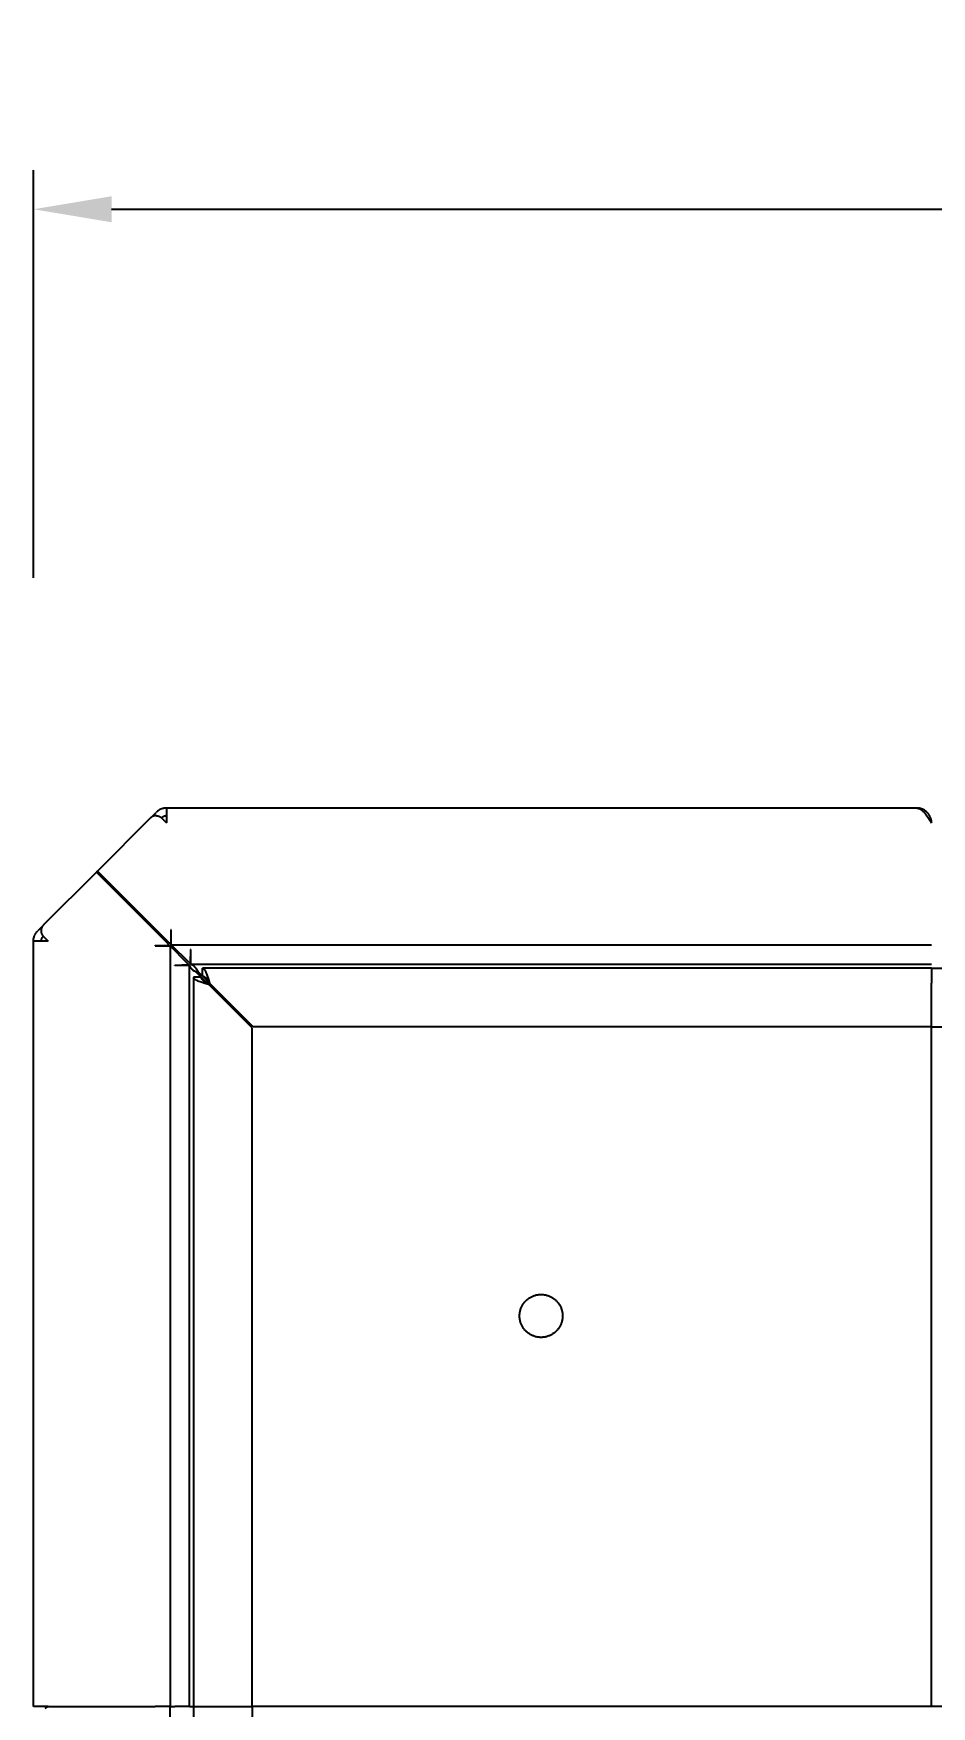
# Model space of a CAD drawing. Header units: millimetres. Extents: x -1480 to 5249, y -840 to 3860.
# Drawn here: x 1159.6 to 1389.6, y 1069.9 to 1498.2 of the extents above; entities that cross this region are included whole.
import ezdxf

# ---------------------------------------------------------------- set-up
doc = ezdxf.new("R2010")
doc.units = ezdxf.units.MM
doc.header["$MEASUREMENT"] = 0
doc.layers.add('Domyslna', color=7, linetype='Continuous', true_color=0x000000)
doc.layers.add('Utwórz2D linie widoczne', color=7, linetype='Continuous', true_color=0x000000)
doc.styles.add('Arial', font='arial.ttf')
doc.dimstyles.new('Millimeter Large', dxfattribs={"dimscale": 10, "dimtxt": 3, "dimasz": 2, "dimexe": 1, "dimexo": 0.5, "dimgap": 1, "dimtad": 1, "dimtoh": 1, "dimdec": 0, "dimzin": 1, "dimdsep": 46, "dimtxsty": 'Arial', "dimcen": 3.5, "dimadec": 0, "dimazin": 0, "dimtfac": 1, "dimtdec": 4, "dimtix": 1, "dimtmove": 1, "dimatfit": 3, "dimfxl": 0, "dimtolj": 1, "dimtzin": 1, "dimarcsym": 0})

# ---------------------------------------------------------------- blocks, each defined once
blk = doc.blocks.new('*D3')
at = {"layer": 'Defpoints', "color": 0}
for p in [(2459.57, 1453.16), (1159.57, 1353.79), (2459.57, 1353.79)]:
    blk.add_point(p, dxfattribs=at)
at = {"layer": 'Domyslna', "color": 0, "lineweight": -2}
for p, q in [((1159.57, 1358.79), (1159.57, 1463.16)), ((2459.57, 1358.79), (2459.57, 1463.16)), ((1179.57, 1453.16), (2439.57, 1453.16))]:
    blk.add_line(p, q, dxfattribs=at)
at = {"layer": 'Domyslna', "color": 0}
for points in [[(1179.57, 1456.49), (1179.57, 1449.82), (1159.57, 1453.16)], [(2439.57, 1449.82), (2439.57, 1456.49), (2459.57, 1453.16)]]:
    blk.add_solid(points, dxfattribs=at)
at = {"layer": 'Domyslna', "color": 0, "insert": (1809.57, 1478.47), "char_height": 30, "attachment_point": 5, "style": 'Arial'}
blk.add_mtext('\\A1;1300', dxfattribs=at)

msp = doc.modelspace()

# ---------------------------------------------------------------- linework, layer by layer
at = {"layer": 'Utwórz2D linie widoczne'}
for p, q in [((1189.71, 1297.47), (1190.99, 1298.75)), ((1190.19, 1297.75), (1190.13, 1297.72)), ((1190.25, 1297.78), (1190.19, 1297.75)), ((1190.32, 1297.8), (1190.25, 1297.78)), ((1190.38, 1297.82), (1190.32, 1297.8)), ((1190.45, 1297.84), (1190.38, 1297.82)), ((1190.51, 1297.86), (1190.45, 1297.84)), ((1190.58, 1297.88), (1190.51, 1297.86)), ((1190.65, 1297.89), (1190.58, 1297.88)), ((1190.72, 1297.9), (1190.65, 1297.89)), ((1190.78, 1297.91), (1190.72, 1297.9)), ((1190.85, 1297.91), (1190.78, 1297.91)), ((1190.92, 1297.92), (1190.85, 1297.91)), ((1190.99, 1297.92), (1190.92, 1297.92)), ((1191.08, 1298.84), (1190.99, 1298.75)), ((1190.99, 1297.92), (1191.06, 1297.92)), ((1191.06, 1297.92), (1191.12, 1297.91)), ((1191.18, 1298.92), (1191.08, 1298.84)), ((1191.12, 1297.91), (1191.19, 1297.91)), ((1191.28, 1299.01), (1191.18, 1298.92)), ((1191.19, 1297.91), (1191.26, 1297.9)), ((1191.26, 1297.9), (1191.33, 1297.89)), ((1191.38, 1299.09), (1191.28, 1299.01)), ((1191.33, 1297.89), (1191.4, 1297.88)), ((1191.48, 1299.16), (1191.38, 1299.09)), ((1191.4, 1297.88), (1191.46, 1297.86)), ((1191.46, 1297.86), (1191.53, 1297.84)), ((1191.59, 1299.24), (1191.48, 1299.16)), ((1191.53, 1297.84), (1191.59, 1297.82)), ((1191.7, 1299.31), (1191.59, 1299.24)), ((1191.59, 1297.82), (1191.66, 1297.8)), ((1191.66, 1297.8), (1191.72, 1297.78)), ((1191.81, 1299.37), (1191.7, 1299.31)), ((1191.72, 1297.78), (1191.78, 1297.75)), ((1191.78, 1297.75), (1191.85, 1297.72)), ((1191.93, 1299.43), (1191.81, 1299.37)), ((1192.04, 1299.49), (1191.93, 1299.43)), ((1192.16, 1299.55), (1192.04, 1299.49)), ((1192.28, 1299.59), (1192.16, 1299.55)), ((1192.4, 1299.64), (1192.28, 1299.59)), ((1192.53, 1299.68), (1192.4, 1299.64)), ((1192.65, 1299.72), (1192.53, 1299.68)), ((1192.78, 1299.75), (1192.65, 1299.72)), ((1192.9, 1299.78), (1192.78, 1299.75)), ((1193.03, 1299.8), (1192.9, 1299.78)), ((1193.01, 1297.73), (1192.96, 1297.71)), ((1193.07, 1297.76), (1193.01, 1297.73)), ((1193.16, 1299.82), (1193.03, 1299.8)), ((1193.13, 1297.78), (1193.07, 1297.76)), ((1193.19, 1297.79), (1193.13, 1297.78)), ((1193.29, 1299.84), (1193.16, 1299.82)), ((1193.25, 1297.81), (1193.19, 1297.79)), ((1193.31, 1297.82), (1193.25, 1297.81)), ((1193.42, 1299.85), (1193.29, 1299.84)), ((1193.37, 1297.83), (1193.31, 1297.82)), ((1193.43, 1297.84), (1193.37, 1297.83)), ((1193.55, 1299.86), (1193.42, 1299.85)), ((1193.49, 1297.85), (1193.43, 1297.84)), ((1193.55, 1297.86), (1193.49, 1297.85)), ((1193.68, 1299.86), (1193.55, 1299.86)), ((1193.61, 1297.86), (1193.55, 1297.86)), ((1193.68, 1297.86), (1193.61, 1297.86)), ((1193.68, 1299.86), (1193.68, 1296.06)), ((1385.77, 1299.86), (1193.68, 1299.86)), ((1385.77, 1299.86), (1385.82, 1299.86)), ((1385.82, 1299.86), (1385.88, 1299.86)), ((1385.88, 1299.86), (1385.93, 1299.85)), ((1385.93, 1299.85), (1385.98, 1299.84)), ((1385.98, 1299.84), (1386.04, 1299.84)), ((1386.14, 1299.84), (1386.01, 1299.85)), ((1386.04, 1299.84), (1386.09, 1299.83)), ((1386.09, 1299.83), (1386.14, 1299.82)), ((1386.27, 1299.83), (1386.14, 1299.84)), ((1386.14, 1299.82), (1386.19, 1299.8)), ((1386.19, 1299.8), (1386.25, 1299.79)), ((1386.25, 1299.79), (1386.32, 1299.76)), ((1386.4, 1299.81), (1386.27, 1299.83)), ((1386.32, 1299.76), (1386.39, 1299.74)), ((1386.39, 1299.74), (1386.46, 1299.71)), ((1386.53, 1299.78), (1386.4, 1299.81)), ((1386.46, 1299.71), (1386.52, 1299.68)), ((1386.52, 1299.68), (1386.59, 1299.64)), ((1386.65, 1299.76), (1386.53, 1299.78)), ((1386.59, 1299.64), (1386.66, 1299.61)), ((1386.78, 1299.72), (1386.65, 1299.76)), ((1386.66, 1299.61), (1386.72, 1299.57)), ((1386.72, 1299.57), (1386.8, 1299.52)), ((1386.9, 1299.69), (1386.78, 1299.72)), ((1386.8, 1299.52), (1386.89, 1299.46)), ((1386.89, 1299.46), (1386.97, 1299.41)), ((1387.03, 1299.65), (1386.9, 1299.69)), ((1386.97, 1299.41), (1387.04, 1299.35)), ((1387.15, 1299.6), (1387.03, 1299.65)), ((1387.04, 1299.35), (1387.12, 1299.28)), ((1387.12, 1299.28), (1387.2, 1299.22)), ((1387.27, 1299.55), (1387.15, 1299.6)), ((1387.2, 1299.22), (1387.32, 1299.11)), ((1387.39, 1299.5), (1387.27, 1299.55)), ((1387.32, 1299.11), (1387.44, 1298.99)), ((1387.51, 1299.44), (1387.39, 1299.5)), ((1387.44, 1298.99), (1387.56, 1298.87)), ((1387.62, 1299.38), (1387.51, 1299.44)), ((1387.56, 1298.87), (1387.67, 1298.75)), ((1387.73, 1299.31), (1387.62, 1299.38)), ((1387.67, 1298.75), (1387.83, 1298.56)), ((1387.84, 1299.24), (1387.73, 1299.31)), ((1387.83, 1298.56), (1387.99, 1298.37)), ((1387.95, 1299.17), (1387.84, 1299.24)), ((1388.06, 1299.1), (1387.95, 1299.17)), ((1387.99, 1298.37), (1388.15, 1298.17)), ((1388.16, 1299.02), (1388.06, 1299.1)), ((1388.15, 1298.17), (1388.39, 1297.85)), ((1388.26, 1298.93), (1388.16, 1299.02)), ((1388.36, 1298.84), (1388.26, 1298.93)), ((1388.45, 1298.75), (1388.36, 1298.84)), ((1388.39, 1297.85), (1388.62, 1297.51)), ((1388.54, 1298.66), (1388.45, 1298.75)), ((1388.63, 1298.56), (1388.54, 1298.66)), ((1388.71, 1298.47), (1388.63, 1298.56)), ((1388.79, 1298.36), (1388.71, 1298.47)), ((1388.87, 1298.26), (1388.79, 1298.36)), ((1388.94, 1298.15), (1388.87, 1298.26)), ((1389.01, 1298.04), (1388.94, 1298.15)), ((1389.08, 1297.93), (1389.01, 1298.04)), ((1389.14, 1297.81), (1389.08, 1297.93)), ((1389.2, 1297.7), (1389.14, 1297.81)), ((1189.57, 1297.33), (1175.98, 1283.74)), ((1189.62, 1297.38), (1189.57, 1297.33)), ((1189.67, 1297.43), (1189.62, 1297.38)), ((1189.73, 1297.47), (1189.67, 1297.43)), ((1189.78, 1297.51), (1189.73, 1297.47)), ((1189.83, 1297.55), (1189.78, 1297.51)), ((1189.89, 1297.59), (1189.83, 1297.55)), ((1189.95, 1297.63), (1189.89, 1297.59)), ((1190.01, 1297.66), (1189.95, 1297.63)), ((1190.07, 1297.69), (1190.01, 1297.66)), ((1190.13, 1297.72), (1190.07, 1297.69)), ((1191.85, 1297.72), (1191.91, 1297.69)), ((1191.91, 1297.69), (1191.97, 1297.66)), ((1191.97, 1297.66), (1192.03, 1297.63)), ((1192.03, 1297.63), (1192.09, 1297.59)), ((1192.09, 1297.59), (1192.14, 1297.55)), ((1192.14, 1297.55), (1192.2, 1297.51)), ((1192.2, 1297.51), (1192.25, 1297.47)), ((1192.25, 1297.47), (1192.3, 1297.43)), ((1192.3, 1297.43), (1192.35, 1297.38)), ((1192.35, 1297.38), (1192.4, 1297.33)), ((1192.45, 1297.38), (1192.4, 1297.33)), ((1192.4, 1297.33), (1193.68, 1296.06)), ((1192.49, 1297.42), (1192.45, 1297.38)), ((1192.54, 1297.46), (1192.49, 1297.42)), ((1192.59, 1297.49), (1192.54, 1297.46)), ((1192.64, 1297.53), (1192.59, 1297.49)), ((1192.69, 1297.56), (1192.64, 1297.53)), ((1192.74, 1297.6), (1192.69, 1297.56)), ((1192.79, 1297.63), (1192.74, 1297.6)), ((1192.85, 1297.66), (1192.79, 1297.63)), ((1192.9, 1297.69), (1192.85, 1297.66)), ((1192.96, 1297.71), (1192.9, 1297.69)), ((1388.62, 1297.51), (1389.1, 1296.79)), ((1389.1, 1296.79), (1389.57, 1296.06)), ((1389.25, 1297.58), (1389.2, 1297.7)), ((1389.3, 1297.46), (1389.25, 1297.58)), ((1389.35, 1297.34), (1389.3, 1297.46)), ((1389.39, 1297.21), (1389.35, 1297.34)), ((1389.43, 1297.09), (1389.39, 1297.21)), ((1389.46, 1296.96), (1389.43, 1297.09)), ((1389.49, 1296.84), (1389.46, 1296.96)), ((1389.52, 1296.71), (1389.49, 1296.84)), ((1389.54, 1296.58), (1389.52, 1296.71)), ((1389.55, 1296.45), (1389.54, 1296.58)), ((1389.56, 1296.32), (1389.55, 1296.45)), ((1389.57, 1296.19), (1389.56, 1296.32)), ((1389.57, 1296.06), (1389.57, 1296.19)), ((1175.7, 1283.45), (1162.1, 1269.86)), ((1175.84, 1283.6), (1175.7, 1283.45)), ((1194.05, 1265.1), (1175.7, 1283.45)), ((1175.84, 1283.6), (1175.98, 1283.74)), ((1194.33, 1265.39), (1175.98, 1283.74)), ((1177.25, 1282.18), (1177.11, 1282.04)), ((1177.25, 1282.18), (1177.39, 1282.32)), ((1160.13, 1267.73), (1160.2, 1267.84)), ((1160.2, 1267.84), (1160.27, 1267.95)), ((1160.27, 1267.95), (1160.35, 1268.05)), ((1160.35, 1268.05), (1160.43, 1268.16)), ((1160.43, 1268.16), (1160.51, 1268.26)), ((1160.51, 1268.26), (1160.6, 1268.35)), ((1160.6, 1268.35), (1160.69, 1268.45)), ((1161.97, 1269.72), (1160.69, 1268.45)), ((1161.53, 1268.65), (1161.52, 1268.58)), ((1161.52, 1268.58), (1161.52, 1268.51)), ((1161.52, 1268.51), (1161.52, 1268.45)), ((1161.52, 1268.45), (1161.52, 1268.38)), ((1161.52, 1268.38), (1161.52, 1268.31)), ((1161.52, 1268.31), (1161.53, 1268.24)), ((1161.54, 1268.79), (1161.53, 1268.72)), ((1161.53, 1268.72), (1161.53, 1268.65)), ((1161.53, 1268.24), (1161.53, 1268.17)), ((1161.53, 1268.17), (1161.54, 1268.11)), ((1161.56, 1268.85), (1161.54, 1268.79)), ((1161.54, 1268.11), (1161.56, 1268.04)), ((1161.57, 1268.92), (1161.56, 1268.85)), ((1161.56, 1268.04), (1161.57, 1267.97)), ((1161.59, 1268.99), (1161.57, 1268.92)), ((1161.57, 1267.97), (1161.59, 1267.91)), ((1161.61, 1269.05), (1161.59, 1268.99)), ((1161.59, 1267.91), (1161.61, 1267.84)), ((1161.63, 1269.12), (1161.61, 1269.05)), ((1161.61, 1267.84), (1161.63, 1267.78)), ((1161.66, 1269.18), (1161.63, 1269.12)), ((1161.63, 1267.78), (1161.66, 1267.71)), ((1161.68, 1269.24), (1161.66, 1269.18)), ((1161.71, 1269.3), (1161.68, 1269.24)), ((1161.74, 1269.37), (1161.71, 1269.3)), ((1161.77, 1269.43), (1161.74, 1269.37)), ((1161.81, 1269.48), (1161.77, 1269.43)), ((1161.84, 1269.54), (1161.81, 1269.48)), ((1161.88, 1269.6), (1161.84, 1269.54)), ((1161.92, 1269.65), (1161.88, 1269.6)), ((1161.96, 1269.71), (1161.92, 1269.65)), ((1162.01, 1269.76), (1161.96, 1269.71)), ((1162.05, 1269.81), (1162.01, 1269.76)), ((1162.1, 1269.86), (1162.05, 1269.81)), ((1194.86, 1268.66), (1194.76, 1268.66)), ((1194.76, 1268.66), (1194.76, 1265.56)), ((1194.86, 1264.86), (1194.86, 1268.66)), ((1159.57, 1265.76), (1159.58, 1265.89)), ((1159.57, 1073.66), (1159.57, 1265.76)), ((1163.37, 1265.76), (1159.57, 1265.76)), ((1159.58, 1266.02), (1159.59, 1266.15)), ((1159.58, 1265.89), (1159.58, 1266.02)), ((1159.59, 1266.15), (1159.61, 1266.28)), ((1159.61, 1266.28), (1159.63, 1266.4)), ((1159.63, 1266.4), (1159.65, 1266.53)), ((1159.65, 1266.53), (1159.68, 1266.66)), ((1159.68, 1266.66), (1159.72, 1266.78)), ((1159.72, 1266.78), (1159.75, 1266.91)), ((1159.75, 1266.91), (1159.79, 1267.03)), ((1159.79, 1267.03), (1159.84, 1267.15)), ((1159.84, 1267.15), (1159.89, 1267.27)), ((1159.89, 1267.27), (1159.94, 1267.39)), ((1159.94, 1267.39), (1160, 1267.51)), ((1160, 1267.51), (1160.06, 1267.62)), ((1160.06, 1267.62), (1160.13, 1267.73)), ((1161.57, 1265.76), (1161.58, 1265.82)), ((1161.58, 1265.94), (1161.59, 1266)), ((1161.58, 1265.88), (1161.58, 1265.94)), ((1161.58, 1265.82), (1161.58, 1265.88)), ((1161.59, 1266), (1161.6, 1266.06)), ((1161.6, 1266.06), (1161.61, 1266.12)), ((1161.61, 1266.12), (1161.63, 1266.18)), ((1161.63, 1266.18), (1161.64, 1266.24)), ((1161.64, 1266.24), (1161.66, 1266.3)), ((1161.66, 1267.71), (1161.68, 1267.65)), ((1161.66, 1266.3), (1161.68, 1266.36)), ((1161.68, 1267.65), (1161.71, 1267.59)), ((1161.68, 1266.36), (1161.7, 1266.42)), ((1161.7, 1266.42), (1161.72, 1266.48)), ((1161.71, 1267.59), (1161.74, 1267.53)), ((1161.72, 1266.48), (1161.75, 1266.53)), ((1161.74, 1267.53), (1161.77, 1267.47)), ((1161.75, 1266.53), (1161.78, 1266.59)), ((1161.77, 1267.47), (1161.81, 1267.41)), ((1161.78, 1266.59), (1161.81, 1266.64)), ((1161.81, 1267.41), (1161.84, 1267.35)), ((1161.81, 1266.64), (1161.84, 1266.69)), ((1161.84, 1267.35), (1161.88, 1267.29)), ((1161.84, 1266.69), (1161.87, 1266.75)), ((1161.87, 1266.75), (1161.9, 1266.8)), ((1161.88, 1267.29), (1161.92, 1267.24)), ((1161.9, 1266.8), (1161.94, 1266.85)), ((1161.92, 1267.24), (1161.96, 1267.18)), ((1161.94, 1266.85), (1161.98, 1266.89)), ((1161.96, 1267.18), (1162.01, 1267.13)), ((1161.98, 1266.89), (1162.02, 1266.94)), ((1162.01, 1267.13), (1162.05, 1267.08)), ((1162.02, 1266.94), (1162.06, 1266.99)), ((1162.05, 1267.08), (1162.1, 1267.03)), ((1162.06, 1266.99), (1162.1, 1267.03)), ((1162.1, 1267.03), (1163.37, 1265.76)), ((1190.77, 1264.58), (1190.77, 1264.68)), ((1190.77, 1264.68), (1193.87, 1264.68)), ((1190.77, 1264.58), (1194.57, 1264.58)), ((1192.57, 1266.86), (1192.29, 1266.86)), ((1192.57, 1266.86), (1192.57, 1267.14)), ((1192.57, 1266.86), (1192.86, 1266.86)), ((1192.57, 1266.86), (1192.57, 1266.58)), ((1192.57, 1264.68), (1192.57, 1264.58)), ((1193.87, 1264.68), (1193.88, 1264.68)), ((1193.88, 1264.68), (1193.89, 1264.68)), ((1193.89, 1264.68), (1193.9, 1264.68)), ((1193.9, 1264.68), (1193.9, 1264.68)), ((1193.9, 1264.68), (1193.91, 1264.68)), ((1193.91, 1264.68), (1193.92, 1264.68)), ((1193.92, 1264.68), (1193.93, 1264.68)), ((1193.93, 1264.68), (1193.94, 1264.69)), ((1193.94, 1264.69), (1193.95, 1264.69)), ((1193.95, 1264.69), (1193.95, 1264.69)), ((1193.95, 1264.69), (1193.96, 1264.69)), ((1193.96, 1264.69), (1193.97, 1264.7)), ((1193.97, 1264.7), (1193.98, 1264.7)), ((1193.98, 1264.7), (1193.99, 1264.7)), ((1193.99, 1264.7), (1193.99, 1264.71)), ((1193.99, 1264.71), (1194, 1264.71)), ((1194, 1264.71), (1194.01, 1264.72)), ((1194.01, 1264.72), (1194.02, 1264.73)), ((1194.01, 1264.72), (1194.01, 1264.72)), ((1194.02, 1264.73), (1194.03, 1264.73)), ((1194.03, 1264.73), (1194.03, 1264.74)), ((1194.03, 1264.74), (1194.04, 1264.74)), ((1194.04, 1264.74), (1194.05, 1264.75)), ((1194.06, 1265.09), (1194.05, 1265.1)), ((1194.05, 1265.1), (1194.05, 1265.1)), ((1194.05, 1264.75), (1194.05, 1264.76)), ((1194.05, 1264.76), (1194.06, 1264.76)), ((1194.06, 1265.08), (1194.06, 1265.09)), ((1194.07, 1265.08), (1194.06, 1265.08)), ((1194.06, 1264.77), (1194.07, 1264.78)), ((1194.06, 1264.76), (1194.06, 1264.77)), ((1194.07, 1265.07), (1194.07, 1265.08)), ((1194.08, 1265.06), (1194.07, 1265.07)), ((1194.07, 1264.78), (1194.08, 1264.79)), ((1194.07, 1264.78), (1194.07, 1264.78)), ((1194.09, 1265.05), (1194.08, 1265.06)), ((1194.08, 1265.06), (1194.08, 1265.06)), ((1194.08, 1264.79), (1194.08, 1264.8)), ((1194.08, 1264.8), (1194.09, 1264.8)), ((1194.09, 1265.04), (1194.09, 1265.05)), ((1194.1, 1265.03), (1194.09, 1265.04)), ((1194.09, 1264.81), (1194.1, 1264.82)), ((1194.09, 1264.8), (1194.09, 1264.81)), ((1194.1, 1265.02), (1194.1, 1265.03)), ((1194.1, 1265.03), (1194.1, 1265.03)), ((1194.11, 1265.01), (1194.1, 1265.02)), ((1194.1, 1264.83), (1194.1, 1264.84)), ((1194.1, 1264.84), (1194.11, 1264.84)), ((1194.1, 1264.82), (1194.1, 1264.83)), ((1194.11, 1265), (1194.11, 1265.01)), ((1194.11, 1264.99), (1194.11, 1265)), ((1194.12, 1264.98), (1194.11, 1264.99)), ((1194.11, 1264.99), (1194.11, 1264.99)), ((1194.11, 1264.87), (1194.12, 1264.88)), ((1194.11, 1264.86), (1194.11, 1264.87)), ((1194.11, 1264.85), (1194.11, 1264.86)), ((1194.11, 1264.84), (1194.11, 1264.85)), ((1194.12, 1264.97), (1194.12, 1264.98)), ((1194.12, 1264.96), (1194.12, 1264.97)), ((1194.12, 1264.95), (1194.12, 1264.96)), ((1194.12, 1264.94), (1194.12, 1264.95)), ((1194.12, 1264.93), (1194.12, 1264.94)), ((1194.12, 1264.94), (1194.12, 1264.94)), ((1194.12, 1264.92), (1194.12, 1264.93)), ((1194.12, 1264.91), (1194.12, 1264.92)), ((1194.12, 1264.9), (1194.12, 1264.91)), ((1194.12, 1264.89), (1194.12, 1264.9)), ((1194.12, 1264.88), (1194.12, 1264.89)), ((1194.12, 1264.88), (1194.12, 1264.88)), ((1194.33, 1265.39), (1194.34, 1265.38)), ((1194.34, 1265.38), (1194.34, 1265.37)), ((1194.34, 1265.37), (1194.35, 1265.37)), ((1194.35, 1265.37), (1194.36, 1265.36)), ((1194.36, 1265.36), (1194.36, 1265.36)), ((1194.36, 1265.36), (1194.37, 1265.35)), ((1194.37, 1265.35), (1194.38, 1265.35)), ((1194.38, 1265.35), (1194.38, 1265.35)), ((1194.38, 1265.35), (1194.39, 1265.34)), ((1194.39, 1265.34), (1194.4, 1265.34)), ((1194.4, 1265.34), (1194.41, 1265.33)), ((1194.41, 1265.33), (1194.42, 1265.33)), ((1194.42, 1265.33), (1194.42, 1265.33)), ((1194.42, 1265.33), (1194.43, 1265.32)), ((1194.43, 1265.32), (1194.44, 1265.32)), ((1194.44, 1265.32), (1194.45, 1265.32)), ((1194.45, 1265.32), (1194.46, 1265.32)), ((1194.46, 1265.32), (1194.46, 1265.32)), ((1194.46, 1265.32), (1194.47, 1265.32)), ((1194.47, 1265.32), (1194.48, 1265.31)), ((1194.48, 1265.31), (1194.49, 1265.31)), ((1194.49, 1265.31), (1194.5, 1265.31)), ((1194.5, 1265.31), (1194.51, 1265.31)), ((1194.52, 1265.31), (1194.51, 1265.31)), ((1194.53, 1265.31), (1194.52, 1265.31)), ((1194.52, 1265.31), (1194.52, 1265.31)), ((1194.54, 1265.32), (1194.53, 1265.31)), ((1194.55, 1265.32), (1194.54, 1265.32)), ((1194.56, 1265.32), (1194.55, 1265.32)), ((1194.57, 1265.32), (1194.56, 1265.32)), ((1194.58, 1265.32), (1194.57, 1265.32)), ((1194.57, 1265.32), (1194.57, 1265.32)), ((1194.57, 1264.86), (1194.86, 1264.86)), ((1194.57, 1264.86), (1194.57, 1264.58)), ((1199.05, 1260.1), (1194.57, 1264.58)), ((1194.57, 1264.58), (1194.57, 1264.56)), ((1194.57, 1264.56), (1194.57, 1069.86)), ((1194.59, 1265.33), (1194.58, 1265.32)), ((1194.6, 1265.33), (1194.59, 1265.33)), ((1194.61, 1265.33), (1194.6, 1265.33)), ((1194.62, 1265.34), (1194.61, 1265.34)), ((1194.61, 1265.34), (1194.61, 1265.33)), ((1194.63, 1265.35), (1194.62, 1265.34)), ((1194.64, 1265.35), (1194.63, 1265.35)), ((1194.65, 1265.36), (1194.64, 1265.35)), ((1194.64, 1265.35), (1194.64, 1265.35)), ((1194.66, 1265.36), (1194.65, 1265.36)), ((1194.67, 1265.37), (1194.66, 1265.37)), ((1194.66, 1265.37), (1194.66, 1265.36)), ((1194.68, 1265.38), (1194.67, 1265.37)), ((1194.69, 1265.39), (1194.68, 1265.39)), ((1194.68, 1265.39), (1194.68, 1265.38)), ((1194.7, 1265.4), (1194.69, 1265.39)), ((1194.71, 1265.41), (1194.7, 1265.41)), ((1194.7, 1265.41), (1194.7, 1265.4)), ((1194.72, 1265.43), (1194.71, 1265.42)), ((1194.71, 1265.42), (1194.71, 1265.41)), ((1194.73, 1265.45), (1194.72, 1265.44)), ((1194.72, 1265.44), (1194.72, 1265.43)), ((1194.72, 1265.43), (1194.72, 1265.43)), ((1194.74, 1265.46), (1194.73, 1265.46)), ((1194.73, 1265.46), (1194.73, 1265.45)), ((1194.75, 1265.49), (1194.74, 1265.48)), ((1194.74, 1265.48), (1194.74, 1265.47)), ((1194.74, 1265.47), (1194.74, 1265.46)), ((1194.76, 1265.54), (1194.75, 1265.53)), ((1194.75, 1265.53), (1194.75, 1265.52)), ((1194.75, 1265.52), (1194.75, 1265.51)), ((1194.75, 1265.51), (1194.75, 1265.5)), ((1194.75, 1265.5), (1194.75, 1265.5)), ((1194.75, 1265.5), (1194.75, 1265.49)), ((1194.76, 1266.86), (1194.86, 1266.86)), ((1194.76, 1265.56), (1194.76, 1265.55)), ((1194.76, 1265.55), (1194.76, 1265.55)), ((1194.76, 1265.55), (1194.76, 1265.54)), ((1199.33, 1260.39), (1194.86, 1264.86)), ((1194.86, 1264.86), (1389.57, 1264.86)), ((1199.86, 1263.66), (1199.76, 1263.66)), ((1199.76, 1263.66), (1199.76, 1260.56)), ((1199.86, 1259.86), (1199.86, 1263.66)), ((1195.77, 1259.58), (1195.77, 1259.68)), ((1195.77, 1259.68), (1198.87, 1259.68)), ((1199.57, 1259.58), (1195.77, 1259.58)), ((1197.57, 1259.58), (1197.57, 1259.65)), ((1199.57, 1259.65), (1197.57, 1259.65)), ((1198.87, 1259.68), (1198.88, 1259.68)), ((1198.88, 1259.68), (1198.89, 1259.68)), ((1198.89, 1259.68), (1198.9, 1259.68)), ((1198.9, 1259.68), (1198.9, 1259.68)), ((1198.9, 1259.68), (1198.91, 1259.68)), ((1198.91, 1259.68), (1198.92, 1259.68)), ((1198.92, 1259.68), (1198.93, 1259.68)), ((1198.93, 1259.68), (1198.94, 1259.69)), ((1198.94, 1259.69), (1198.95, 1259.69)), ((1198.95, 1259.69), (1198.95, 1259.69)), ((1198.95, 1259.69), (1198.96, 1259.69)), ((1198.96, 1259.69), (1198.97, 1259.7)), ((1198.97, 1259.7), (1198.98, 1259.7)), ((1198.98, 1259.7), (1198.99, 1259.7)), ((1198.99, 1259.7), (1198.99, 1259.71)), ((1198.99, 1259.71), (1199, 1259.71)), ((1199, 1259.71), (1199.01, 1259.72)), ((1199.01, 1259.72), (1199.02, 1259.73)), ((1199.01, 1259.72), (1199.01, 1259.72)), ((1199.02, 1259.73), (1199.03, 1259.73)), ((1199.03, 1259.73), (1199.03, 1259.74)), ((1199.03, 1259.74), (1199.04, 1259.74)), ((1199.04, 1259.74), (1199.05, 1259.75)), ((1199.05, 1260.1), (1199.05, 1260.1)), ((1199.05, 1260.1), (1199.06, 1260.09)), ((1199.05, 1259.75), (1199.05, 1259.76)), ((1199.05, 1259.76), (1199.06, 1259.76)), ((1199.06, 1260.09), (1199.06, 1260.08)), ((1199.06, 1260.08), (1199.07, 1260.08)), ((1199.06, 1259.77), (1199.07, 1259.78)), ((1199.06, 1259.76), (1199.06, 1259.77)), ((1199.07, 1260.08), (1199.07, 1260.07)), ((1199.07, 1260.07), (1199.08, 1260.06)), ((1199.07, 1259.78), (1199.08, 1259.79)), ((1199.07, 1259.78), (1199.07, 1259.78)), ((1199.08, 1260.06), (1199.08, 1260.06)), ((1199.08, 1260.06), (1199.09, 1260.05)), ((1199.08, 1259.79), (1199.08, 1259.8)), ((1199.08, 1259.8), (1199.09, 1259.8)), ((1199.09, 1260.05), (1199.09, 1260.04)), ((1199.09, 1260.04), (1199.1, 1260.03)), ((1199.09, 1259.81), (1199.1, 1259.82)), ((1199.09, 1259.8), (1199.09, 1259.81)), ((1199.1, 1260.03), (1199.1, 1260.03)), ((1199.1, 1260.03), (1199.1, 1260.02)), ((1199.1, 1260.02), (1199.11, 1260.01)), ((1199.1, 1259.83), (1199.1, 1259.84)), ((1199.1, 1259.84), (1199.11, 1259.84)), ((1199.1, 1259.82), (1199.1, 1259.83)), ((1199.11, 1260.01), (1199.11, 1260)), ((1199.11, 1260), (1199.11, 1259.99)), ((1199.11, 1259.99), (1199.11, 1259.99)), ((1199.11, 1259.99), (1199.12, 1259.98)), ((1199.11, 1259.87), (1199.12, 1259.88)), ((1199.11, 1259.86), (1199.11, 1259.87)), ((1199.11, 1259.85), (1199.11, 1259.86)), ((1199.11, 1259.84), (1199.11, 1259.85)), ((1199.12, 1259.98), (1199.12, 1259.97)), ((1199.12, 1259.97), (1199.12, 1259.96)), ((1199.12, 1259.96), (1199.12, 1259.95)), ((1199.12, 1259.95), (1199.12, 1259.94)), ((1199.12, 1259.94), (1199.12, 1259.94)), ((1199.12, 1259.94), (1199.12, 1259.93)), ((1199.12, 1259.92), (1199.12, 1259.93)), ((1199.12, 1259.91), (1199.12, 1259.92)), ((1199.12, 1259.9), (1199.12, 1259.91)), ((1199.12, 1259.89), (1199.12, 1259.9)), ((1199.12, 1259.88), (1199.12, 1259.89)), ((1199.12, 1259.88), (1199.12, 1259.88)), ((1199.33, 1260.39), (1199.34, 1260.38)), ((1199.34, 1260.38), (1199.34, 1260.37)), ((1199.34, 1260.37), (1199.35, 1260.37)), ((1199.35, 1260.37), (1199.36, 1260.36)), ((1199.36, 1260.36), (1199.36, 1260.36)), ((1199.36, 1260.36), (1199.37, 1260.35)), ((1199.37, 1260.35), (1199.38, 1260.35)), ((1199.38, 1260.35), (1199.38, 1260.35)), ((1199.38, 1260.35), (1199.39, 1260.34)), ((1199.39, 1260.34), (1199.4, 1260.34)), ((1199.4, 1260.34), (1199.41, 1260.33)), ((1199.41, 1260.33), (1199.42, 1260.33)), ((1199.42, 1260.33), (1199.42, 1260.33)), ((1199.42, 1260.33), (1199.43, 1260.32)), ((1199.43, 1260.32), (1199.44, 1260.32)), ((1199.44, 1260.32), (1199.45, 1260.32)), ((1199.45, 1260.32), (1199.46, 1260.32)), ((1199.46, 1260.32), (1199.46, 1260.32)), ((1199.46, 1260.32), (1199.47, 1260.32)), ((1199.47, 1260.32), (1199.48, 1260.31)), ((1199.48, 1260.31), (1199.49, 1260.31)), ((1199.49, 1260.31), (1199.5, 1260.31)), ((1199.5, 1260.31), (1199.51, 1260.31)), ((1199.52, 1260.31), (1199.51, 1260.31)), ((1199.53, 1260.31), (1199.52, 1260.31)), ((1199.52, 1260.31), (1199.52, 1260.31)), ((1199.54, 1260.32), (1199.53, 1260.31)), ((1199.55, 1260.32), (1199.54, 1260.32)), ((1199.56, 1260.32), (1199.55, 1260.32)), ((1199.57, 1260.32), (1199.56, 1260.32)), ((1199.58, 1260.32), (1199.57, 1260.32)), ((1199.57, 1260.32), (1199.57, 1260.32)), ((1199.57, 1259.58), (1199.57, 1259.65)), ((1199.57, 1069.86), (1199.57, 1259.58)), ((1199.59, 1260.33), (1199.58, 1260.32)), ((1199.58, 1259.46), (1199.59, 1259.44)), ((1199.6, 1260.33), (1199.59, 1260.33)), ((1199.59, 1259.44), (1199.59, 1259.42)), ((1199.59, 1259.42), (1199.6, 1259.4)), ((1199.61, 1260.33), (1199.6, 1260.33)), ((1199.6, 1259.4), (1199.6, 1259.37)), ((1199.6, 1259.37), (1199.61, 1259.35)), ((1199.62, 1260.34), (1199.61, 1260.34)), ((1199.61, 1260.34), (1199.61, 1260.33)), ((1199.61, 1259.35), (1199.62, 1259.33)), ((1199.63, 1260.35), (1199.62, 1260.34)), ((1199.62, 1259.33), (1199.62, 1259.31)), ((1199.62, 1259.31), (1199.63, 1259.28)), ((1199.64, 1260.35), (1199.63, 1260.35)), ((1199.63, 1259.28), (1199.64, 1259.26)), ((1199.65, 1260.36), (1199.64, 1260.35)), ((1199.64, 1260.35), (1199.64, 1260.35)), ((1199.64, 1259.26), (1199.65, 1259.24)), ((1199.66, 1260.36), (1199.65, 1260.36)), ((1199.65, 1259.24), (1199.66, 1259.21)), ((1199.67, 1260.37), (1199.66, 1260.37)), ((1199.66, 1260.37), (1199.66, 1260.36)), ((1199.66, 1259.21), (1199.67, 1259.19)), ((1199.68, 1260.38), (1199.67, 1260.37)), ((1199.67, 1259.19), (1199.69, 1259.17)), ((1199.69, 1260.39), (1199.68, 1260.39)), ((1199.68, 1260.39), (1199.68, 1260.38)), ((1199.7, 1260.4), (1199.69, 1260.39)), ((1199.71, 1260.41), (1199.7, 1260.41)), ((1199.7, 1260.41), (1199.7, 1260.4)), ((1199.72, 1260.43), (1199.71, 1260.42)), ((1199.71, 1260.42), (1199.71, 1260.41)), ((1199.73, 1260.45), (1199.72, 1260.44)), ((1199.72, 1260.44), (1199.72, 1260.43)), ((1199.72, 1260.43), (1199.72, 1260.43)), ((1199.74, 1260.46), (1199.73, 1260.46)), ((1199.73, 1260.46), (1199.73, 1260.45)), ((1199.75, 1260.49), (1199.74, 1260.48)), ((1199.74, 1260.48), (1199.74, 1260.47)), ((1199.74, 1260.47), (1199.74, 1260.46)), ((1199.76, 1260.54), (1199.75, 1260.53)), ((1199.75, 1260.53), (1199.75, 1260.52)), ((1199.75, 1260.52), (1199.75, 1260.51)), ((1199.75, 1260.51), (1199.75, 1260.5)), ((1199.75, 1260.5), (1199.75, 1260.5)), ((1199.75, 1260.5), (1199.75, 1260.49)), ((1199.76, 1260.56), (1199.76, 1260.55)), ((1199.76, 1260.55), (1199.76, 1260.55)), ((1199.76, 1260.55), (1199.76, 1260.54)), ((1199.86, 1261.86), (1199.79, 1261.86)), ((1199.79, 1259.86), (1199.79, 1261.86)), ((1199.86, 1259.86), (1199.79, 1259.86)), ((1389.57, 1259.86), (1199.86, 1259.86)), ((1199.97, 1259.85), (1199.99, 1259.85)), ((1199.99, 1259.85), (1200.02, 1259.84)), ((1200.02, 1259.84), (1200.04, 1259.84)), ((1200.04, 1259.84), (1200.06, 1259.83)), ((1200.06, 1259.83), (1200.08, 1259.82)), ((1200.08, 1259.82), (1200.11, 1259.82)), ((1200.11, 1259.82), (1200.13, 1259.81)), ((1200.13, 1259.81), (1200.15, 1259.8)), ((1200.15, 1259.8), (1200.17, 1259.79)), ((1200.17, 1259.79), (1200.2, 1259.78)), ((1200.2, 1259.78), (1200.22, 1259.77)), ((1200.22, 1259.77), (1200.24, 1259.76)), ((1200.24, 1259.76), (1200.26, 1259.75)), ((1200.26, 1259.75), (1200.29, 1259.73)), ((1200.29, 1259.73), (1200.31, 1259.72)), ((1200.31, 1259.72), (1200.33, 1259.71)), ((1200.33, 1259.71), (1200.36, 1259.69)), ((1200.36, 1259.69), (1200.38, 1259.67)), ((1200.38, 1259.67), (1200.41, 1259.66)), ((1200.41, 1259.66), (1200.43, 1259.64)), ((1200.43, 1259.64), (1200.46, 1259.62)), ((1200.46, 1259.62), (1200.48, 1259.6)), ((1200.48, 1259.6), (1200.53, 1259.56)), ((1200.53, 1259.56), (1200.58, 1259.52)), ((1200.58, 1259.52), (1200.62, 1259.47)), ((1200.62, 1259.47), (1200.67, 1259.43)), ((1200.67, 1259.43), (1200.71, 1259.38)), ((1200.71, 1259.38), (1200.77, 1259.32)), ((1200.77, 1259.32), (1200.82, 1259.26)), ((1200.82, 1259.26), (1200.87, 1259.2)), ((1200.87, 1259.2), (1200.92, 1259.14)), ((1199.69, 1259.17), (1199.7, 1259.15)), ((1199.7, 1259.15), (1199.71, 1259.13)), ((1199.71, 1259.13), (1199.73, 1259.1)), ((1199.73, 1259.1), (1199.74, 1259.08)), ((1199.74, 1259.08), (1199.76, 1259.05)), ((1199.76, 1259.05), (1199.78, 1259.03)), ((1199.78, 1259.03), (1199.8, 1259)), ((1199.8, 1259), (1199.82, 1258.98)), ((1199.82, 1258.98), (1199.84, 1258.95)), ((1199.84, 1258.95), (1199.88, 1258.9)), ((1199.88, 1258.9), (1199.92, 1258.86)), ((1199.92, 1258.86), (1199.96, 1258.81)), ((1199.96, 1258.81), (1200.01, 1258.77)), ((1200.01, 1258.77), (1200.05, 1258.72)), ((1200.05, 1258.72), (1200.11, 1258.67)), ((1200.11, 1258.67), (1200.17, 1258.61)), ((1200.17, 1258.61), (1200.24, 1258.56)), ((1200.24, 1258.56), (1200.3, 1258.51)), ((1200.3, 1258.51), (1200.43, 1258.41)), ((1200.43, 1258.41), (1200.56, 1258.32)), ((1200.56, 1258.32), (1200.76, 1258.18)), ((1200.57, 1256.57), (1200.57, 1069.86)), ((1202.57, 1256.57), (1200.57, 1256.57)), ((1200.57, 1256.57), (1200.57, 1256.57)), ((1200.57, 1256.57), (1200.57, 1256.56)), ((1200.57, 1256.56), (1200.57, 1256.55)), ((1200.57, 1256.55), (1200.57, 1256.54)), ((1200.57, 1256.54), (1200.58, 1256.53)), ((1200.58, 1256.53), (1200.58, 1256.51)), ((1200.58, 1256.51), (1200.58, 1256.5)), ((1200.58, 1256.5), (1200.58, 1256.49)), ((1200.58, 1256.49), (1200.59, 1256.48)), ((1200.59, 1256.48), (1200.59, 1256.46)), ((1200.59, 1256.46), (1200.59, 1256.45)), ((1200.59, 1256.45), (1200.6, 1256.44)), ((1200.6, 1256.44), (1200.6, 1256.43)), ((1200.6, 1256.43), (1200.61, 1256.42)), ((1200.61, 1256.42), (1200.61, 1256.41)), ((1200.61, 1256.41), (1200.62, 1256.39)), ((1200.62, 1256.39), (1200.62, 1256.38)), ((1200.62, 1256.38), (1200.63, 1256.37)), ((1200.63, 1256.37), (1200.64, 1256.36)), ((1200.64, 1256.36), (1200.65, 1256.34)), ((1200.65, 1256.34), (1200.66, 1256.33)), ((1200.66, 1256.33), (1200.67, 1256.32)), ((1200.67, 1256.32), (1200.67, 1256.31)), ((1200.67, 1256.31), (1200.68, 1256.29)), ((1200.68, 1256.29), (1200.69, 1256.28)), ((1200.69, 1256.28), (1200.7, 1256.27)), ((1200.7, 1256.27), (1200.72, 1256.26)), ((1200.72, 1256.26), (1200.74, 1256.24)), ((1200.74, 1256.24), (1200.76, 1256.21)), ((1200.76, 1258.18), (1201.37, 1257.78)), ((1200.76, 1256.21), (1200.78, 1256.19)), ((1200.78, 1256.19), (1200.82, 1256.16)), ((1200.82, 1256.16), (1200.86, 1256.13)), ((1200.86, 1256.13), (1200.89, 1256.1)), ((1200.89, 1256.1), (1200.93, 1256.07)), ((1200.92, 1259.14), (1201.02, 1259.01)), ((1200.93, 1256.07), (1200.97, 1256.04)), ((1200.97, 1256.04), (1201.01, 1256.02)), ((1201.01, 1256.02), (1201.05, 1255.99)), ((1201.02, 1259.01), (1201.12, 1258.88)), ((1201.05, 1255.99), (1201.09, 1255.97)), ((1201.09, 1255.97), (1201.18, 1255.92)), ((1201.12, 1258.88), (1201.26, 1258.68)), ((1201.18, 1255.92), (1201.26, 1255.87)), ((1201.26, 1258.68), (1201.66, 1258.06)), ((1201.26, 1255.87), (1201.35, 1255.83)), ((1201.35, 1255.83), (1201.43, 1255.79)), ((1203.76, 1255.39), (1201.37, 1257.78)), ((1201.43, 1255.79), (1201.57, 1255.73)), ((1201.57, 1255.73), (1201.7, 1255.67)), ((1204.02, 1255.7), (1201.66, 1258.06)), ((1201.7, 1255.67), (1201.97, 1255.56)), ((1201.97, 1255.56), (1202.24, 1255.46)), ((1202.24, 1255.46), (1202.51, 1255.36)), ((1202.51, 1255.36), (1203.44, 1255.06)), ((1202.57, 1256.56), (1202.57, 1256.57)), ((1202.57, 1256.55), (1202.57, 1256.56)), ((1202.57, 1256.54), (1202.57, 1256.55)), ((1202.57, 1256.52), (1202.57, 1256.54)), ((1202.57, 1256.51), (1202.57, 1256.52)), ((1202.57, 1256.5), (1202.57, 1256.51)), ((1202.58, 1256.49), (1202.57, 1256.5)), ((1202.58, 1256.48), (1202.58, 1256.49)), ((1202.58, 1256.45), (1202.58, 1256.48)), ((1202.59, 1256.43), (1202.58, 1256.45)), ((1202.59, 1256.4), (1202.59, 1256.43)), ((1202.6, 1256.38), (1202.59, 1256.4)), ((1202.6, 1256.35), (1202.6, 1256.38)), ((1202.61, 1256.33), (1202.6, 1256.35)), ((1202.61, 1256.39), (1202.7, 1256.27)), ((1202.62, 1256.31), (1202.61, 1256.33)), ((1202.63, 1256.28), (1202.62, 1256.31)), ((1202.64, 1256.26), (1202.63, 1256.28)), ((1202.65, 1256.24), (1202.64, 1256.26)), ((1202.66, 1256.21), (1202.65, 1256.24)), ((1202.67, 1256.19), (1202.66, 1256.21)), ((1202.69, 1256.16), (1202.67, 1256.19)), ((1202.7, 1256.14), (1202.69, 1256.16)), ((1202.7, 1256.27), (1202.8, 1256.16)), ((1202.72, 1256.11), (1202.7, 1256.14)), ((1202.73, 1256.08), (1202.72, 1256.11)), ((1202.75, 1256.06), (1202.73, 1256.08)), ((1202.77, 1256.03), (1202.75, 1256.06)), ((1202.79, 1256), (1202.77, 1256.03)), ((1202.81, 1255.98), (1202.79, 1256)), ((1202.8, 1256.16), (1202.9, 1256.05)), ((1202.83, 1255.95), (1202.81, 1255.98)), ((1202.85, 1255.93), (1202.83, 1255.95)), ((1389.57, 1258.86), (1202.85, 1258.86)), ((1202.85, 1258.86), (1202.86, 1258.86)), ((1202.85, 1256.86), (1202.85, 1258.86)), ((1202.85, 1256.86), (1202.88, 1256.86)), ((1202.89, 1255.88), (1202.85, 1255.93)), ((1202.86, 1258.86), (1202.87, 1258.86)), ((1202.87, 1258.86), (1202.88, 1258.86)), ((1202.88, 1258.86), (1202.89, 1258.86)), ((1202.88, 1256.86), (1202.9, 1256.86)), ((1202.89, 1258.86), (1202.9, 1258.85)), ((1202.94, 1255.83), (1202.89, 1255.88)), ((1202.9, 1258.85), (1202.92, 1258.85)), ((1202.9, 1256.86), (1202.93, 1256.85)), ((1202.9, 1256.05), (1203.01, 1255.94)), ((1202.92, 1258.85), (1202.93, 1258.85)), ((1202.93, 1258.85), (1202.94, 1258.85)), ((1202.93, 1256.85), (1202.95, 1256.85)), ((1202.94, 1258.85), (1202.95, 1258.84)), ((1202.98, 1255.79), (1202.94, 1255.83)), ((1202.95, 1258.84), (1202.96, 1258.84)), ((1202.95, 1256.85), (1202.97, 1256.85)), ((1202.96, 1258.84), (1202.98, 1258.84)), ((1202.97, 1256.85), (1203, 1256.84)), ((1202.98, 1258.84), (1202.99, 1258.83)), ((1203.04, 1255.73), (1202.98, 1255.79)), ((1202.99, 1258.83), (1203, 1258.83)), ((1203, 1258.83), (1203.01, 1258.82)), ((1203, 1256.84), (1203.02, 1256.84)), ((1203.01, 1258.82), (1203.02, 1258.82)), ((1203.01, 1255.94), (1203.11, 1255.84)), ((1203.02, 1258.82), (1203.03, 1258.81)), ((1203.02, 1256.84), (1203.05, 1256.83)), ((1203.03, 1258.81), (1203.05, 1258.81)), ((1203.16, 1256.73), (1203.04, 1256.82)), ((1203.1, 1255.67), (1203.04, 1255.73)), ((1203.05, 1258.81), (1203.06, 1258.8)), ((1203.05, 1256.83), (1203.07, 1256.83)), ((1203.06, 1258.8), (1203.07, 1258.79)), ((1203.07, 1258.79), (1203.09, 1258.78)), ((1203.07, 1256.83), (1203.09, 1256.82)), ((1203.09, 1258.78), (1203.1, 1258.77)), ((1203.09, 1256.82), (1203.12, 1256.81)), ((1203.1, 1258.77), (1203.11, 1258.76)), ((1203.16, 1255.62), (1203.1, 1255.67)), ((1203.11, 1258.76), (1203.12, 1258.75)), ((1203.11, 1255.84), (1203.23, 1255.74)), ((1203.12, 1258.75), (1203.14, 1258.74)), ((1203.12, 1256.81), (1203.14, 1256.8)), ((1203.14, 1258.74), (1203.15, 1258.73)), ((1203.14, 1256.8), (1203.17, 1256.79)), ((1203.15, 1258.73), (1203.16, 1258.72)), ((1203.16, 1258.72), (1203.17, 1258.71)), ((1203.27, 1256.63), (1203.16, 1256.73)), ((1203.23, 1255.56), (1203.16, 1255.62)), ((1203.17, 1258.71), (1203.19, 1258.69)), ((1203.17, 1256.79), (1203.19, 1256.78)), ((1203.19, 1258.69), (1203.21, 1258.67)), ((1203.19, 1256.78), (1203.21, 1256.77)), ((1203.21, 1258.67), (1203.24, 1258.65)), ((1203.21, 1256.77), (1203.24, 1256.76)), ((1203.23, 1255.74), (1203.34, 1255.65)), ((1203.36, 1255.46), (1203.23, 1255.56)), ((1203.24, 1258.65), (1203.27, 1258.61)), ((1203.24, 1256.76), (1203.26, 1256.74)), ((1203.26, 1256.74), (1203.29, 1256.73)), ((1203.27, 1258.61), (1203.3, 1258.57)), ((1203.38, 1256.53), (1203.27, 1256.63)), ((1203.29, 1256.73), (1203.32, 1256.71)), ((1203.3, 1258.57), (1203.33, 1258.54)), ((1203.32, 1256.71), (1203.35, 1256.69)), ((1203.33, 1258.54), (1203.36, 1258.5)), ((1203.34, 1255.65), (1203.46, 1255.56)), ((1203.35, 1256.69), (1203.37, 1256.68)), ((1203.36, 1258.5), (1203.38, 1258.46)), ((1203.49, 1255.36), (1203.36, 1255.46)), ((1203.37, 1256.68), (1203.4, 1256.66)), ((1203.38, 1258.46), (1203.41, 1258.42)), ((1203.48, 1256.42), (1203.38, 1256.53)), ((1203.4, 1256.66), (1203.43, 1256.64)), ((1203.41, 1258.42), (1203.44, 1258.38)), ((1203.43, 1256.64), (1203.45, 1256.62)), ((1203.44, 1258.38), (1203.46, 1258.34)), ((1203.44, 1255.06), (1204.37, 1254.77)), ((1203.45, 1256.62), (1203.48, 1256.6)), ((1203.46, 1258.34), (1203.51, 1258.25)), ((1203.46, 1255.56), (1203.58, 1255.48)), ((1203.48, 1256.6), (1203.5, 1256.58)), ((1203.59, 1256.31), (1203.48, 1256.42)), ((1203.67, 1255.23), (1203.49, 1255.36)), ((1203.5, 1256.58), (1203.55, 1256.54)), ((1203.51, 1258.25), (1203.56, 1258.17)), ((1203.55, 1256.54), (1203.6, 1256.49)), ((1203.56, 1258.17), (1203.6, 1258.08)), ((1203.58, 1255.48), (1203.71, 1255.4)), ((1203.68, 1256.2), (1203.59, 1256.31)), ((1203.6, 1258.08), (1203.64, 1258)), ((1203.6, 1256.49), (1203.64, 1256.45)), ((1203.64, 1258), (1203.7, 1257.86)), ((1203.64, 1256.45), (1203.7, 1256.39)), ((1203.85, 1255.11), (1203.67, 1255.23)), ((1203.78, 1256.09), (1203.68, 1256.2)), ((1203.7, 1257.86), (1203.76, 1257.73)), ((1203.7, 1256.39), (1203.76, 1256.33)), ((1203.71, 1255.4), (1203.84, 1255.32)), ((1203.76, 1257.73), (1203.87, 1257.46)), ((1203.76, 1256.33), (1203.81, 1256.27)), ((1203.87, 1255.97), (1203.78, 1256.09)), ((1203.81, 1256.27), (1203.87, 1256.2)), ((1203.84, 1255.32), (1203.97, 1255.25)), ((1204.37, 1254.77), (1203.85, 1255.11)), ((1203.87, 1257.46), (1203.97, 1257.19)), ((1203.87, 1256.2), (1203.97, 1256.07)), ((1203.95, 1255.85), (1203.87, 1255.97)), ((1204.03, 1255.72), (1203.95, 1255.85)), ((1203.97, 1257.19), (1204.07, 1256.91)), ((1203.97, 1256.07), (1204.07, 1255.94)), ((1203.97, 1255.25), (1204.1, 1255.18)), ((1204.11, 1255.59), (1204.03, 1255.72)), ((1204.07, 1256.91), (1204.37, 1255.99)), ((1204.07, 1255.94), (1204.22, 1255.72)), ((1204.1, 1255.18), (1204.23, 1255.12)), ((1204.18, 1255.46), (1204.11, 1255.59)), ((1204.25, 1255.33), (1204.18, 1255.46)), ((1204.22, 1255.72), (1204.65, 1255.06)), ((1204.23, 1255.12), (1204.37, 1255.06)), ((1204.31, 1255.19), (1204.25, 1255.33)), ((1204.37, 1255.06), (1204.31, 1255.19)), ((1204.37, 1255.99), (1204.65, 1255.06)), ((1215.85, 1243.86), (1204.65, 1255.06)), ((1389.57, 1258.86), (1389.57, 1255.06)), ((1389.57, 1258.86), (1809.57, 1258.86)), ((1389.57, 1243.86), (1389.57, 1255.06)), ((1215.57, 1243.57), (1204.37, 1254.77)), ((1215.57, 1069.86), (1215.57, 1243.57)), ((1389.57, 1243.86), (1215.85, 1243.86)), ((1389.57, 1069.86), (1389.57, 1243.86)), ((1389.57, 1243.86), (1809.57, 1243.86)), ((1285.45, 1173.5), (1285.58, 1173.64)), ((1285.58, 1173.64), (1285.72, 1173.78)), ((1285.72, 1173.78), (1285.85, 1173.91)), ((1285.85, 1173.91), (1286, 1174.04)), ((1286, 1174.04), (1286.14, 1174.16)), ((1286.14, 1174.16), (1286.29, 1174.27)), ((1286.29, 1174.27), (1286.45, 1174.38)), ((1286.45, 1174.38), (1286.6, 1174.49)), ((1286.6, 1174.49), (1286.77, 1174.59)), ((1286.77, 1174.59), (1286.93, 1174.68)), ((1286.93, 1174.68), (1287.1, 1174.77)), ((1287.1, 1174.77), (1287.27, 1174.85)), ((1287.27, 1174.85), (1287.44, 1174.93)), ((1287.44, 1174.93), (1287.62, 1175)), ((1287.62, 1175), (1287.8, 1175.06)), ((1287.8, 1175.06), (1287.98, 1175.12)), ((1287.98, 1175.12), (1288.16, 1175.17)), ((1288.16, 1175.17), (1288.35, 1175.22)), ((1288.35, 1175.22), (1288.53, 1175.26)), ((1288.53, 1175.26), (1288.72, 1175.29)), ((1288.72, 1175.29), (1288.91, 1175.32)), ((1288.91, 1175.32), (1289.1, 1175.34)), ((1289.1, 1175.34), (1289.29, 1175.35)), ((1289.29, 1175.35), (1289.48, 1175.36)), ((1289.48, 1175.36), (1289.67, 1175.36)), ((1289.67, 1175.36), (1289.86, 1175.35)), ((1289.86, 1175.35), (1290.05, 1175.34)), ((1290.05, 1175.34), (1290.23, 1175.32)), ((1290.23, 1175.32), (1290.42, 1175.29)), ((1290.42, 1175.29), (1290.61, 1175.26)), ((1290.61, 1175.26), (1290.79, 1175.22)), ((1290.79, 1175.22), (1290.98, 1175.17)), ((1290.98, 1175.17), (1291.16, 1175.12)), ((1291.16, 1175.12), (1291.34, 1175.06)), ((1291.34, 1175.06), (1291.52, 1175)), ((1291.52, 1175), (1291.7, 1174.93)), ((1291.7, 1174.93), (1291.87, 1174.85)), ((1291.87, 1174.85), (1292.04, 1174.77)), ((1292.04, 1174.77), (1292.21, 1174.68)), ((1292.21, 1174.68), (1292.38, 1174.59)), ((1292.38, 1174.59), (1292.54, 1174.49)), ((1292.54, 1174.49), (1292.7, 1174.38)), ((1292.7, 1174.38), (1292.85, 1174.27)), ((1292.85, 1174.27), (1293, 1174.16)), ((1293, 1174.16), (1293.15, 1174.04)), ((1293.15, 1174.04), (1293.29, 1173.91)), ((1293.29, 1173.91), (1293.43, 1173.78)), ((1293.43, 1173.78), (1293.56, 1173.64)), ((1293.56, 1173.64), (1293.69, 1173.5)), ((1284.07, 1170.05), (1284.08, 1170.24)), ((1284.07, 1169.86), (1284.07, 1170.05)), ((1284.07, 1169.67), (1284.07, 1169.86)), ((1284.08, 1169.48), (1284.07, 1169.67)), ((1284.08, 1170.24), (1284.1, 1170.43)), ((1284.1, 1169.29), (1284.08, 1169.48)), ((1284.1, 1170.43), (1284.12, 1170.61)), ((1284.12, 1169.1), (1284.1, 1169.29)), ((1284.12, 1170.61), (1284.15, 1170.8)), ((1284.15, 1170.8), (1284.19, 1170.99)), ((1284.19, 1170.99), (1284.23, 1171.17)), ((1284.23, 1171.17), (1284.28, 1171.36)), ((1284.28, 1171.36), (1284.33, 1171.54)), ((1284.33, 1171.54), (1284.4, 1171.72)), ((1284.4, 1171.72), (1284.46, 1171.9)), ((1284.46, 1171.9), (1284.54, 1172.07)), ((1284.54, 1172.07), (1284.62, 1172.24)), ((1284.62, 1172.24), (1284.7, 1172.41)), ((1284.7, 1172.41), (1284.79, 1172.58)), ((1284.79, 1172.58), (1284.89, 1172.74)), ((1284.89, 1172.74), (1284.99, 1172.9)), ((1284.99, 1172.9), (1285.1, 1173.06)), ((1285.1, 1173.06), (1285.21, 1173.21)), ((1285.21, 1173.21), (1285.33, 1173.36)), ((1285.33, 1173.36), (1285.45, 1173.5)), ((1293.69, 1173.5), (1293.81, 1173.36)), ((1293.81, 1173.36), (1293.93, 1173.21)), ((1293.93, 1173.21), (1294.04, 1173.06)), ((1294.04, 1173.06), (1294.15, 1172.9)), ((1294.15, 1172.9), (1294.25, 1172.74)), ((1294.25, 1172.74), (1294.35, 1172.58)), ((1294.35, 1172.58), (1294.44, 1172.41)), ((1294.44, 1172.41), (1294.53, 1172.24)), ((1294.53, 1172.24), (1294.61, 1172.07)), ((1294.61, 1172.07), (1294.68, 1171.9)), ((1294.68, 1171.9), (1294.75, 1171.72)), ((1294.75, 1171.72), (1294.81, 1171.54)), ((1294.81, 1171.54), (1294.86, 1171.36)), ((1294.86, 1171.36), (1294.91, 1171.17)), ((1294.91, 1171.17), (1294.95, 1170.99)), ((1294.95, 1170.99), (1294.99, 1170.8)), ((1294.99, 1170.8), (1295.02, 1170.61)), ((1295.02, 1170.61), (1295.04, 1170.43)), ((1295.04, 1169.29), (1295.02, 1169.1)), ((1295.04, 1170.43), (1295.06, 1170.24)), ((1295.06, 1169.48), (1295.04, 1169.29)), ((1295.06, 1170.24), (1295.07, 1170.05)), ((1295.07, 1169.67), (1295.06, 1169.48)), ((1295.07, 1170.05), (1295.07, 1169.86)), ((1295.07, 1169.86), (1295.07, 1169.67)), ((1284.15, 1168.91), (1284.12, 1169.1)), ((1284.19, 1168.73), (1284.15, 1168.91)), ((1284.23, 1168.54), (1284.19, 1168.73)), ((1284.28, 1168.36), (1284.23, 1168.54)), ((1284.33, 1168.18), (1284.28, 1168.36)), ((1284.4, 1168), (1284.33, 1168.18)), ((1284.46, 1167.82), (1284.4, 1168)), ((1284.54, 1167.64), (1284.46, 1167.82)), ((1284.62, 1167.47), (1284.54, 1167.64)), ((1284.7, 1167.3), (1284.62, 1167.47)), ((1284.79, 1167.14), (1284.7, 1167.3)), ((1284.89, 1166.97), (1284.79, 1167.14)), ((1284.99, 1166.81), (1284.89, 1166.97)), ((1285.1, 1166.66), (1284.99, 1166.81)), ((1285.21, 1166.5), (1285.1, 1166.66)), ((1285.33, 1166.35), (1285.21, 1166.5)), ((1285.45, 1166.21), (1285.33, 1166.35)), ((1285.58, 1166.07), (1285.45, 1166.21)), ((1285.72, 1165.94), (1285.58, 1166.07)), ((1285.85, 1165.8), (1285.72, 1165.94)), ((1286, 1165.68), (1285.85, 1165.8)), ((1286.14, 1165.56), (1286, 1165.68)), ((1286.29, 1165.44), (1286.14, 1165.56)), ((1286.45, 1165.33), (1286.29, 1165.44)), ((1286.6, 1165.23), (1286.45, 1165.33)), ((1286.77, 1165.13), (1286.6, 1165.23)), ((1286.93, 1165.03), (1286.77, 1165.13)), ((1287.1, 1164.94), (1286.93, 1165.03)), ((1292.21, 1165.03), (1292.04, 1164.94)), ((1292.38, 1165.13), (1292.21, 1165.03)), ((1292.54, 1165.23), (1292.38, 1165.13)), ((1292.7, 1165.33), (1292.54, 1165.23)), ((1292.85, 1165.44), (1292.7, 1165.33)), ((1293, 1165.56), (1292.85, 1165.44)), ((1293.15, 1165.68), (1293, 1165.56)), ((1293.29, 1165.8), (1293.15, 1165.68)), ((1293.43, 1165.94), (1293.29, 1165.8)), ((1293.56, 1166.07), (1293.43, 1165.94)), ((1293.69, 1166.21), (1293.56, 1166.07)), ((1293.81, 1166.35), (1293.69, 1166.21)), ((1293.93, 1166.5), (1293.81, 1166.35)), ((1294.04, 1166.66), (1293.93, 1166.5)), ((1294.15, 1166.81), (1294.04, 1166.66)), ((1294.25, 1166.97), (1294.15, 1166.81)), ((1294.35, 1167.14), (1294.25, 1166.97)), ((1294.44, 1167.3), (1294.35, 1167.14)), ((1294.53, 1167.47), (1294.44, 1167.3)), ((1294.61, 1167.64), (1294.53, 1167.47)), ((1294.68, 1167.82), (1294.61, 1167.64)), ((1294.75, 1168), (1294.68, 1167.82)), ((1294.81, 1168.18), (1294.75, 1168)), ((1294.86, 1168.36), (1294.81, 1168.18)), ((1294.91, 1168.54), (1294.86, 1168.36)), ((1294.95, 1168.73), (1294.91, 1168.54)), ((1294.99, 1168.91), (1294.95, 1168.73)), ((1295.02, 1169.1), (1294.99, 1168.91)), ((1287.27, 1164.86), (1287.1, 1164.94)), ((1287.44, 1164.79), (1287.27, 1164.86)), ((1287.62, 1164.72), (1287.44, 1164.79)), ((1287.8, 1164.65), (1287.62, 1164.72)), ((1287.98, 1164.59), (1287.8, 1164.65)), ((1288.16, 1164.54), (1287.98, 1164.59)), ((1288.35, 1164.5), (1288.16, 1164.54)), ((1288.53, 1164.46), (1288.35, 1164.5)), ((1288.72, 1164.42), (1288.53, 1164.46)), ((1288.91, 1164.4), (1288.72, 1164.42)), ((1289.1, 1164.38), (1288.91, 1164.4)), ((1289.29, 1164.37), (1289.1, 1164.38)), ((1289.48, 1164.36), (1289.29, 1164.37)), ((1289.67, 1164.36), (1289.48, 1164.36)), ((1289.86, 1164.37), (1289.67, 1164.36)), ((1290.05, 1164.38), (1289.86, 1164.37)), ((1290.23, 1164.4), (1290.05, 1164.38)), ((1290.42, 1164.42), (1290.23, 1164.4)), ((1290.61, 1164.46), (1290.42, 1164.42)), ((1290.79, 1164.5), (1290.61, 1164.46)), ((1290.98, 1164.54), (1290.79, 1164.5)), ((1291.16, 1164.59), (1290.98, 1164.54)), ((1291.34, 1164.65), (1291.16, 1164.59)), ((1291.52, 1164.72), (1291.34, 1164.65)), ((1291.7, 1164.79), (1291.52, 1164.72)), ((1291.87, 1164.86), (1291.7, 1164.79)), ((1292.04, 1164.94), (1291.87, 1164.86)), ((1159.57, 1069.86), (1159.57, 1073.66)), ((1163.37, 1069.86), (1159.57, 1069.86)), ((1162.56, 1069.34), (1163.37, 1069.86)), ((1163.37, 1069.86), (1190.77, 1069.86)), ((1194.57, 1069.86), (1190.77, 1069.86)), ((1194.57, 1069.86), (1195.77, 1069.86)), ((1194.57, 959.86), (1194.57, 1069.86)), ((1199.57, 1069.86), (1195.77, 1069.86)), ((1199.57, 1069.86), (1200.57, 1069.86)), ((1200.57, 1069.86), (1204.37, 1069.86)), ((1200.58, 1069.86), (1200.58, 649.86)), ((1204.37, 1069.86), (1215.57, 1069.86)), ((1389.57, 1069.86), (1215.57, 1069.86)), ((1215.58, 1069.86), (1215.58, 649.86)), ((1809.57, 1069.86), (1389.57, 1069.86))]:
    msp.add_line(p, q, dxfattribs=at)

# ---------------------------------------------------------------- dimensions: what is measured, and where the dimension line sits
at = {"layer": 'Domyslna'}
dim = msp.add_aligned_dim(p1=(1159.57, 1353.79), p2=(2459.57, 1353.79), distance=99.36, dimstyle='Millimeter Large', dxfattribs=at)
dim.commit()
dim.dimension.update_dxf_attribs({"geometry": '*D3', "text_midpoint": (1809.57, 1478.47)})

doc.saveas('drawing.dxf')
